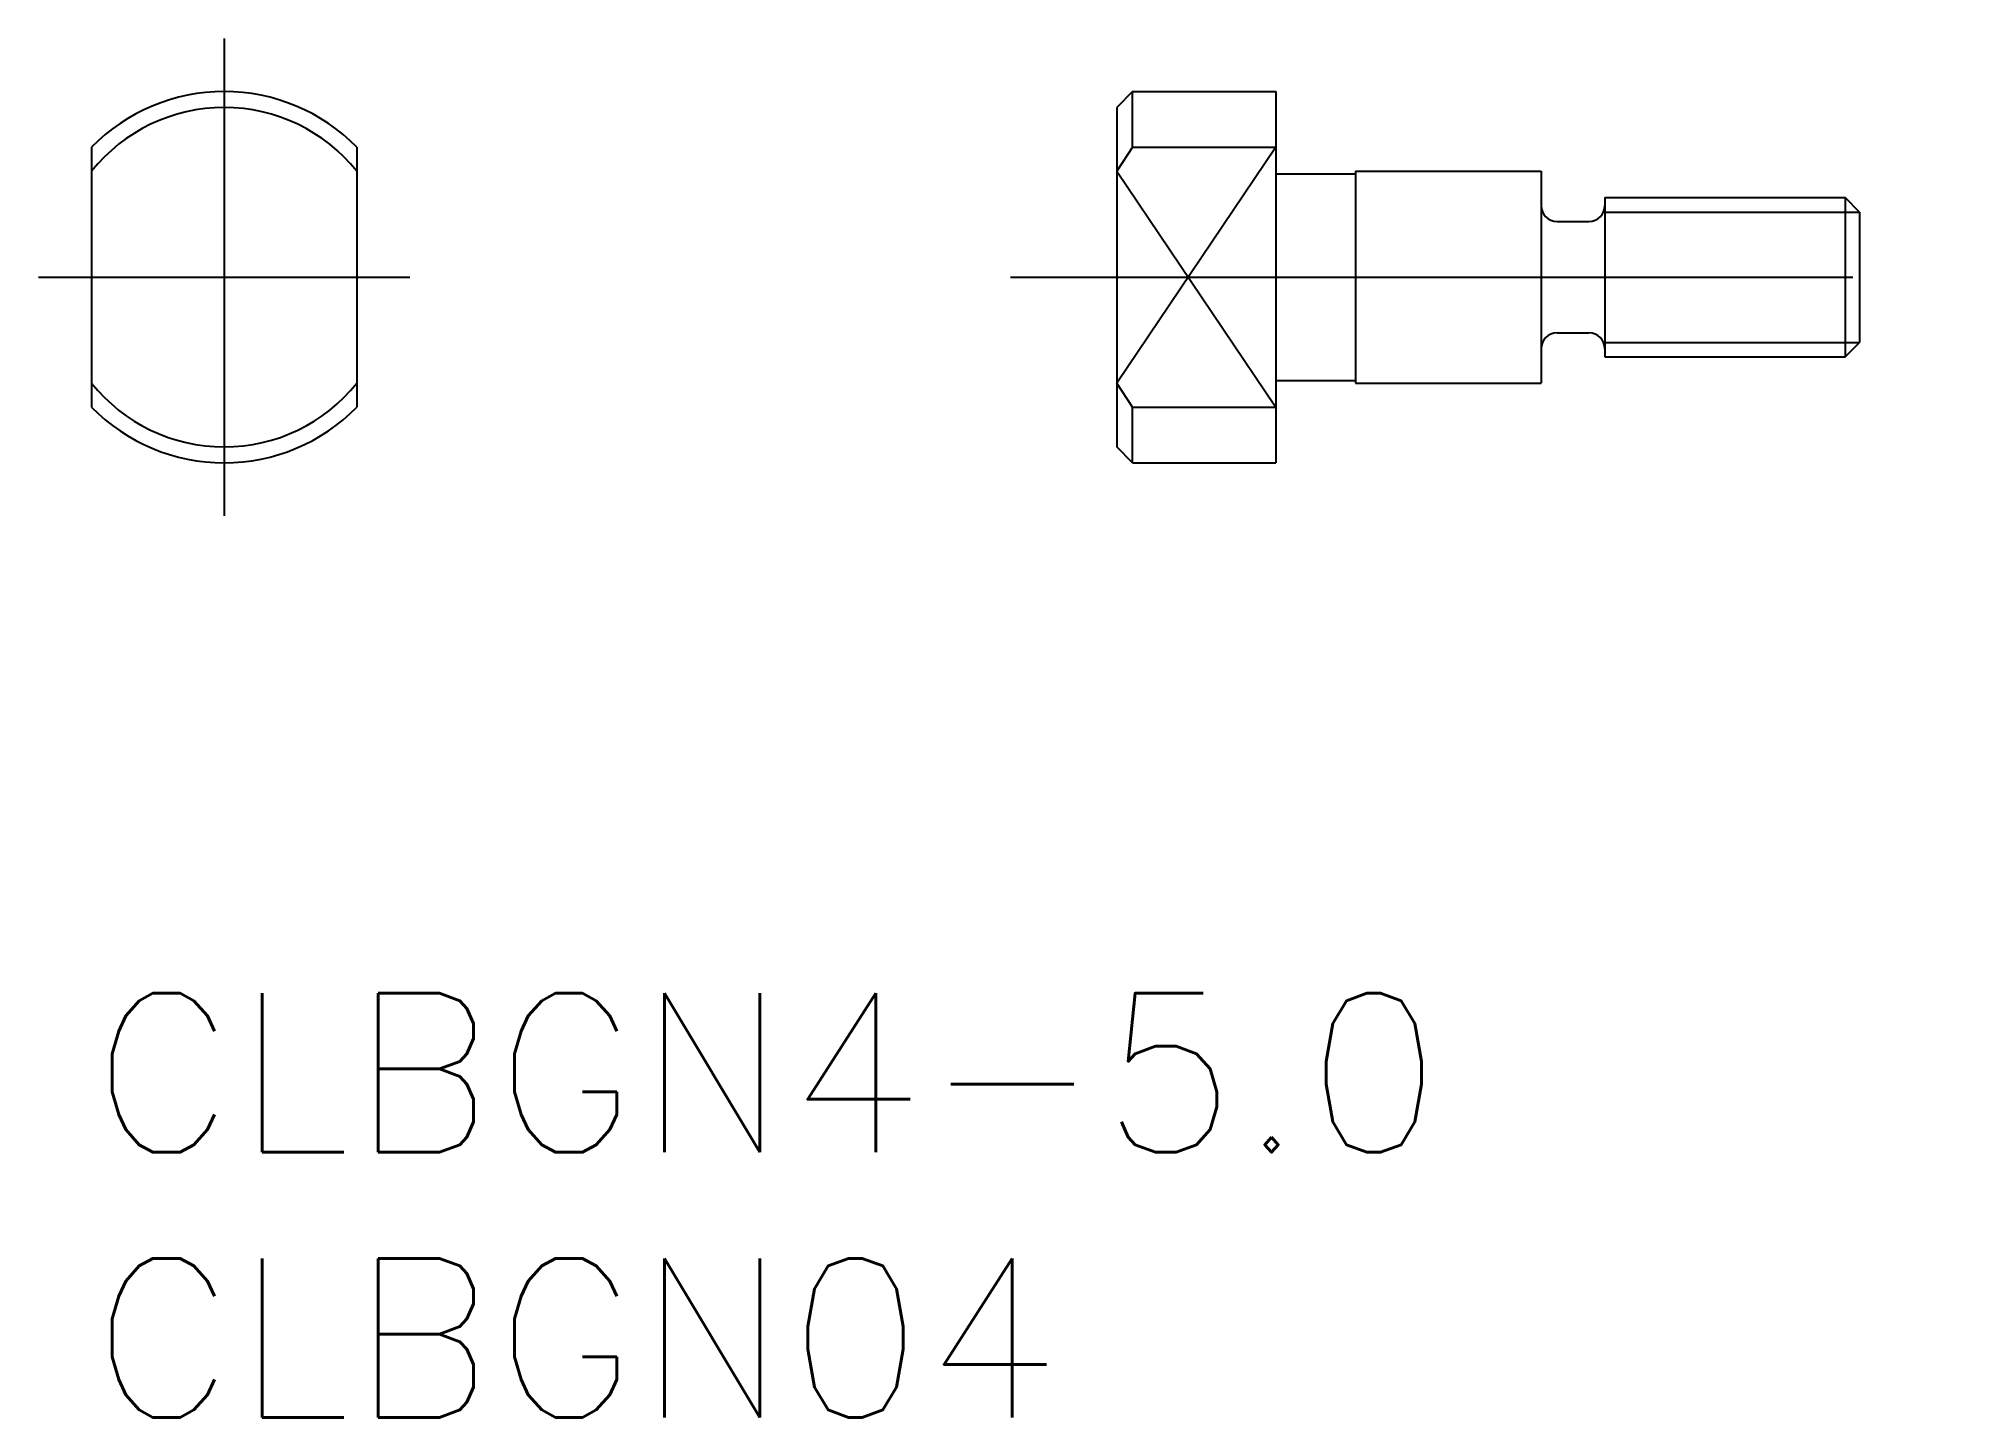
# Model space of a CAD drawing. Extents: x -1 to 35.3, y -8 to 18.
import ezdxf

# ---------------------------------------------------------------- set-up
doc = ezdxf.new("R2010")
doc.units = 0
doc.header["$LTSCALE"] = 0.5
doc.linetypes.add('CENTER', pattern=[50.8, 31.75, -6.35, 6.35, -6.35])
for name, color, linetype in [('MSM_CENTER', 1, 'CENTER'), ('MSM_CONTINUOUS', 7, 'CONTINUOUS'), ('MSM_NARROW', 5, 'CONTINUOUS'), ('MSM_PART_NUMBER', 7, 'CONTINUOUS')]:
    doc.layers.add(name, color=color, linetype=linetype)
doc.styles.get("Standard").update_dxf_attribs({"font": 'txt.shx', "height": 1, "bigfont": 'bigfont.shx'})

# ---------------------------------------------------------------- blocks, each defined once
blk = doc.blocks.new('*U6')
at = {"layer": 'MSM_PART_NUMBER'}
blk.add_text('CLBGN4-5.0', height=3, dxfattribs=at).set_placement((0, -3))
blk = doc.blocks.new('*U7')
at = {"layer": 'MSM_PART_NUMBER'}
blk.add_text('CLBGN04', height=3, dxfattribs=at).set_placement((0, -8))

msp = doc.modelspace()

# ---------------------------------------------------------------- linework, layer by layer
at = {"layer": 'MSM_CENTER'}
for p, q in [((2.5, 18), (2.5, 9)), ((-1, 13.5), (6, 13.5)), ((17.325, 13.5), (35.325, 13.5))]:
    msp.add_line(p, q, dxfattribs=at)
at = {"layer": 'MSM_CONTINUOUS'}
for p, q in [((19.625, 17), (19.325, 16.7)), ((19.625, 17), (22.325, 17)), ((19.625, 15.949), (19.625, 17)), ((22.325, 17), (22.325, 10)), ((19.325, 16.7), (19.325, 10.3)), ((0, 15.949), (0, 11.051)), ((5, 15.949), (5, 11.051)), ((19.625, 15.949), (19.325, 15.497)), ((19.625, 15.949), (22.325, 15.949)), ((22.325, 15.45), (23.825, 15.45)), ((23.825, 15.5), (27.325, 15.5)), ((23.825, 15.5), (23.825, 11.5)), ((27.325, 15.5), (27.325, 11.5)), ((28.525, 15), (28.525, 12)), ((28.525, 15), (33.054, 15)), ((33.325, 14.729), (33.054, 15)), ((33.054, 15), (33.054, 12)), ((5, 14.725), (5, 14.725)), ((27.625, 14.55), (28.225, 14.55)), ((33.325, 14.729), (33.325, 12.27)), ((5, 13.5), (5, 13.5)), ((27.625, 12.45), (28.225, 12.45)), ((28.525, 12), (33.054, 12)), ((33.054, 12), (33.325, 12.27)), ((19.625, 11.051), (19.325, 11.503)), ((22.325, 11.55), (23.825, 11.55)), ((23.825, 11.5), (27.325, 11.5)), ((19.625, 11.051), (22.325, 11.051)), ((19.625, 10), (19.625, 11.051)), ((19.625, 10), (19.325, 10.3)), ((19.625, 10), (22.325, 10))]:
    msp.add_line(p, q, dxfattribs=at)
for centre, radius, start, end in [((2.5, 13.5), 3.5, 44.4153, 135.5847), ((2.5, 13.5), 3.2, 38.6248, 141.3752), ((27.625, 14.85), 0.3, 180, 270), ((28.225, 14.85), 0.3, 270, 0), ((27.625, 12.15), 0.3, 90, 180), ((28.225, 12.15), 0.3, 0, 90), ((2.5, 13.5), 3.2, 218.6248, 321.3752), ((2.5, 13.5), 3.5, 224.4153, 315.5847)]:
    msp.add_arc(centre, radius, start, end, dxfattribs=at)
at = {"layer": 'MSM_NARROW'}
for p, q in [((22.325, 15.949), (19.325, 11.503)), ((19.325, 15.497), (22.325, 11.051)), ((28.525, 14.729), (33.325, 14.729)), ((28.525, 12.27), (33.325, 12.27))]:
    msp.add_line(p, q, dxfattribs=at)

# ---------------------------------------------------------------- block references
at = {"layer": 'MSM_CONTINUOUS'}
for name in ['*U6', '*U7']:
    msp.add_blockref(name, (0, 0), dxfattribs=at)

doc.saveas('drawing.dxf')
